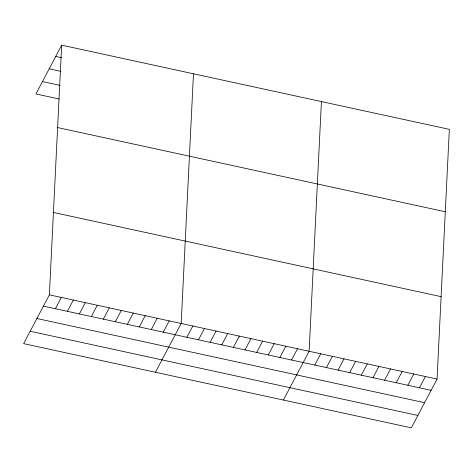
<?xml version="1.0" encoding="UTF-8"?>
<svg xmlns="http://www.w3.org/2000/svg" width="473" height="473" viewBox="0 0 473 473"><rect width="100%" height="100%" fill="white"/><g stroke="black" fill="none" stroke-linecap="round" stroke-linejoin="round"><path stroke-width="0.71" d="M49.375 294.85L61.667 45.16L449.35 129.36L437.058 379.05L411.333 427.84L23.65 343.64L49.375 294.85L437.058 379.05M193.481 73.788L181.183 323.479L155.463 372.269M321.415 101.577L309.123 351.268L283.398 400.052M61.667 45.16L35.942 93.95L59.208 99.005M55.412 308.727L61.354 297.452M67.397 311.329L73.339 300.059M79.375 313.93L85.323 302.661M91.36 316.538L97.302 305.262M103.345 319.139L109.287 307.864M115.329 321.741L121.271 310.465M127.308 324.342L133.256 313.067M139.293 326.944L145.235 315.674M151.277 329.545L157.219 318.276M163.256 332.152L169.204 320.877M186.87 337.279L192.818 326.003M198.5 339.803L204.448 328.534M210.13 342.328L216.078 331.059M221.766 344.858L227.708 333.583M233.396 347.383L239.338 336.108M245.026 349.908L250.968 338.633M256.656 352.432L262.598 341.163M268.286 354.963L274.228 343.688M279.915 357.487L285.858 346.212M291.545 360.012L297.487 348.737M314.805 365.061L320.753 353.792M326.435 367.592L332.383 356.317M338.071 370.117L344.013 358.841M349.701 372.641L355.643 361.366M361.331 375.166L367.273 363.897M372.961 377.696L378.903 366.421M384.59 380.221L390.532 368.946M396.22 382.746L402.162 371.471M407.85 385.27L413.792 373.995M419.48 387.795L425.428 376.526M55.725 56.435L61.36 57.659M49.198 68.816L60.473 71.263M42.469 81.569L60.095 85.4M57.611 127.562L445.294 211.756M53.431 212.454L441.114 296.654M43.427 306.126L431.11 390.326M36.9 318.506L424.583 402.7M30.177 331.26L417.86 415.46"/></g></svg>
